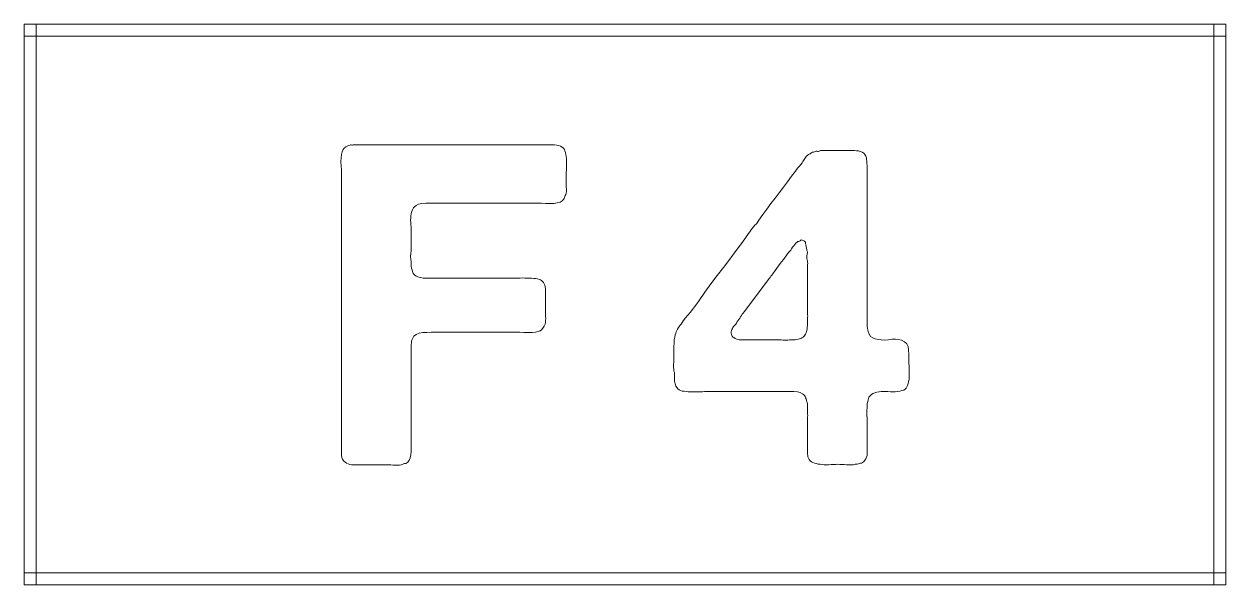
# Model space of a CAD drawing. Header units: millimetres. Extents: x 0 to 27, y 0 to 44.
# Drawn here: x 0 to 15, y 0 to 7 of the extents above; entities that cross this region are included whole.
import ezdxf

# ---------------------------------------------------------------- set-up
doc = ezdxf.new("R2010")
doc.units = ezdxf.units.MM
for name, color, linetype, lineweight in [('Button_Engraving', 7, 'CONTINUOUS', 0), ('Button_Holes', 2, 'CONTINUOUS', 0), ('Button_Outer', 1, 'CONTINUOUS', 0)]:
    doc.layers.add(name, color=color, linetype=linetype, lineweight=lineweight)

msp = doc.modelspace()

# ---------------------------------------------------------------- linework, layer by layer
at = {"layer": 'Button_Engraving'}
for p, q in [((3.962, 5.372), (3.971, 5.406)), ((3.971, 5.406), (3.983, 5.433)), ((3.983, 5.433), (3.997, 5.451)), ((3.983, 5.433), (3.983, 5.433)), ((3.983, 5.433), (3.983, 5.433)), ((3.997, 5.451), (4.016, 5.466)), ((4.016, 5.466), (4.039, 5.479)), ((4.039, 5.479), (4.068, 5.489)), ((4.068, 5.489), (4.073, 5.491)), ((4.068, 5.489), (4.068, 5.489)), ((4.068, 5.489), (4.068, 5.489)), ((4.073, 5.491), (4.079, 5.492)), ((4.079, 5.492), (4.084, 5.491)), ((4.084, 5.491), (4.09, 5.489)), ((4.09, 5.489), (4.09, 5.489)), ((4.09, 5.489), (4.09, 5.489)), ((4.09, 5.489), (4.096, 5.489)), ((4.096, 5.489), (4.101, 5.49)), ((4.101, 5.49), (4.107, 5.492)), ((4.107, 5.492), (4.112, 5.494)), ((4.112, 5.494), (6.076, 5.494)), ((6.076, 5.494), (6.53, 5.494)), ((6.53, 5.494), (6.53, 5.494)), ((6.53, 5.494), (6.53, 5.494)), ((6.53, 5.494), (6.561, 5.494)), ((6.561, 5.494), (6.591, 5.493)), ((6.591, 5.493), (6.62, 5.491)), ((6.62, 5.491), (6.648, 5.489)), ((6.648, 5.489), (6.648, 5.489)), ((6.648, 5.489), (6.648, 5.489)), ((6.648, 5.489), (6.674, 5.484)), ((6.674, 5.484), (6.697, 5.476)), ((6.697, 5.476), (6.717, 5.465)), ((6.717, 5.465), (6.732, 5.45)), ((6.732, 5.45), (6.732, 5.45)), ((6.732, 5.45), (6.732, 5.45)), ((6.732, 5.45), (6.743, 5.434)), ((6.743, 5.434), (6.751, 5.416)), ((6.751, 5.416), (6.757, 5.395)), ((9.839, 5.399), (9.851, 5.403)), ((9.851, 5.403), (9.864, 5.407)), ((9.864, 5.407), (9.878, 5.41)), ((9.878, 5.41), (9.884, 5.412)), ((9.878, 5.41), (9.878, 5.41)), ((9.878, 5.41), (9.878, 5.41)), ((9.884, 5.412), (9.89, 5.413)), ((9.89, 5.413), (9.898, 5.412)), ((9.898, 5.412), (9.906, 5.41)), ((9.906, 5.41), (9.916, 5.411)), ((9.906, 5.41), (9.906, 5.41)), ((9.906, 5.41), (9.906, 5.41)), ((9.916, 5.411), (9.925, 5.413)), ((9.925, 5.413), (9.933, 5.417)), ((9.933, 5.417), (9.939, 5.421)), ((9.939, 5.421), (10.304, 5.421)), ((10.304, 5.421), (10.304, 5.421)), ((10.304, 5.421), (10.304, 5.421)), ((10.304, 5.421), (10.334, 5.421)), ((10.334, 5.421), (10.363, 5.42)), ((10.363, 5.42), (10.39, 5.418)), ((10.39, 5.418), (10.416, 5.416)), ((10.416, 5.416), (10.416, 5.416)), ((10.416, 5.416), (10.416, 5.416)), ((10.416, 5.416), (10.44, 5.411)), ((10.44, 5.411), (10.461, 5.402)), ((10.461, 5.402), (10.479, 5.388)), ((3.955, 5.281), (3.957, 5.331)), ((3.958, 5.23), (3.955, 5.281)), ((3.955, 5.281), (3.955, 5.281)), ((3.955, 5.281), (3.955, 5.281)), ((3.957, 5.331), (3.962, 5.372)), ((6.757, 5.395), (6.76, 5.371)), ((6.76, 5.371), (6.76, 5.371)), ((6.76, 5.371), (6.76, 5.371)), ((6.76, 5.371), (6.765, 5.347)), ((6.765, 5.347), (6.769, 5.322)), ((6.769, 5.322), (6.771, 5.294)), ((6.771, 5.294), (6.772, 5.264)), ((6.772, 5.264), (6.771, 5.236)), ((6.772, 5.264), (6.772, 5.264)), ((6.772, 5.264), (6.772, 5.264)), ((9.693, 5.248), (9.709, 5.27)), ((9.709, 5.27), (9.718, 5.284)), ((9.709, 5.27), (9.709, 5.27)), ((9.709, 5.27), (9.709, 5.27)), ((9.718, 5.284), (9.726, 5.297)), ((9.726, 5.297), (9.735, 5.309)), ((9.735, 5.309), (9.743, 5.32)), ((9.743, 5.32), (9.752, 5.334)), ((9.743, 5.32), (9.743, 5.32)), ((9.743, 5.32), (9.743, 5.32)), ((9.752, 5.334), (9.763, 5.347)), ((9.763, 5.347), (9.775, 5.359)), ((9.775, 5.359), (9.788, 5.371)), ((9.788, 5.371), (9.799, 5.377)), ((9.788, 5.371), (9.788, 5.371)), ((9.788, 5.371), (9.788, 5.371)), ((9.799, 5.377), (9.809, 5.382)), ((9.809, 5.382), (9.818, 5.388)), ((9.818, 5.388), (9.827, 5.393)), ((9.827, 5.393), (9.839, 5.399)), ((9.827, 5.393), (9.827, 5.393)), ((9.827, 5.393), (9.827, 5.393)), ((10.479, 5.388), (10.495, 5.371)), ((10.495, 5.371), (10.495, 5.371)), ((10.495, 5.371), (10.495, 5.371)), ((10.495, 5.371), (10.505, 5.353)), ((10.505, 5.353), (10.512, 5.333)), ((10.512, 5.333), (10.516, 5.311)), ((10.516, 5.311), (10.517, 5.287)), ((10.517, 5.287), (10.517, 5.287)), ((10.517, 5.287), (10.517, 5.287)), ((10.517, 5.287), (10.52, 5.261)), ((10.52, 5.261), (10.522, 5.234)), ((3.96, 5.182), (3.958, 5.23)), ((3.961, 5.137), (3.96, 5.182)), ((3.961, 5.096), (3.961, 5.137)), ((6.768, 5.177), (6.766, 5.147)), ((6.766, 5.147), (6.766, 5.147)), ((6.766, 5.147), (6.766, 5.147)), ((6.766, 5.147), (6.766, 5.119)), ((6.766, 5.119), (6.766, 5.092)), ((6.77, 5.207), (6.768, 5.177)), ((6.771, 5.236), (6.77, 5.207)), ((9.53, 5.032), (9.58, 5.102)), ((9.58, 5.102), (9.595, 5.124)), ((9.58, 5.102), (9.58, 5.102)), ((9.58, 5.102), (9.58, 5.102)), ((9.595, 5.124), (9.61, 5.145)), ((9.61, 5.145), (9.626, 5.166)), ((9.626, 5.166), (9.642, 5.186)), ((9.642, 5.186), (9.659, 5.206)), ((9.642, 5.186), (9.642, 5.186)), ((9.642, 5.186), (9.642, 5.186)), ((9.659, 5.206), (9.676, 5.227)), ((9.676, 5.227), (9.693, 5.248)), ((10.522, 5.234), (10.523, 5.205)), ((10.523, 5.205), (10.523, 5.175)), ((10.523, 5.175), (10.523, 3.346)), ((3.961, 4.277), (3.961, 5.096)), ((3.961, 5.096), (3.961, 5.096)), ((3.961, 5.096), (3.961, 5.096)), ((6.766, 5.092), (6.766, 5.066)), ((6.766, 5.066), (6.766, 5.04)), ((6.766, 5.04), (6.766, 5.04)), ((6.766, 5.04), (6.766, 5.04)), ((6.766, 5.04), (6.766, 5.02)), ((6.766, 5.02), (6.766, 5.001)), ((6.766, 5.001), (6.766, 4.981)), ((6.766, 4.981), (6.766, 4.961)), ((6.766, 4.961), (6.766, 4.961)), ((6.766, 4.961), (6.766, 4.961)), ((6.766, 4.961), (6.768, 4.942)), ((9.426, 4.894), (9.478, 4.963)), ((9.478, 4.963), (9.53, 5.032)), ((6.726, 4.802), (6.716, 4.793)), ((6.734, 4.811), (6.726, 4.802)), ((6.74, 4.822), (6.734, 4.811)), ((6.744, 4.832), (6.74, 4.822)), ((6.749, 4.846), (6.744, 4.832)), ((6.744, 4.832), (6.744, 4.832)), ((6.744, 4.832), (6.744, 4.832)), ((6.755, 4.86), (6.749, 4.846)), ((6.76, 4.874), (6.755, 4.86)), ((6.766, 4.888), (6.76, 4.874)), ((6.768, 4.906), (6.766, 4.888)), ((6.766, 4.888), (6.766, 4.888)), ((6.766, 4.888), (6.766, 4.888)), ((6.768, 4.942), (6.769, 4.924)), ((6.769, 4.924), (6.768, 4.906)), ((9.322, 4.759), (9.373, 4.827)), ((9.373, 4.827), (9.426, 4.894)), ((9.373, 4.827), (9.373, 4.827)), ((9.373, 4.827), (9.373, 4.827)), ((4.836, 4.653), (4.831, 4.632)), ((4.848, 4.681), (4.836, 4.653)), ((4.836, 4.653), (4.836, 4.653)), ((4.836, 4.653), (4.836, 4.653)), ((4.861, 4.705), (4.848, 4.681)), ((4.876, 4.723), (4.861, 4.705)), ((4.892, 4.737), (4.876, 4.723)), ((4.924, 4.751), (4.892, 4.737)), ((4.892, 4.737), (4.892, 4.737)), ((4.892, 4.737), (4.892, 4.737)), ((4.965, 4.761), (4.924, 4.751)), ((5.014, 4.765), (4.965, 4.761)), ((5.072, 4.765), (5.014, 4.765)), ((5.134, 4.765), (5.072, 4.765)), ((5.072, 4.765), (5.072, 4.765)), ((5.072, 4.765), (5.072, 4.765)), ((5.191, 4.765), (5.134, 4.765)), ((5.243, 4.765), (5.191, 4.765)), ((5.291, 4.765), (5.243, 4.765)), ((6.373, 4.765), (5.291, 4.765)), ((5.291, 4.765), (5.291, 4.765)), ((5.291, 4.765), (5.291, 4.765)), ((6.414, 4.765), (6.373, 4.765)), ((6.459, 4.764), (6.414, 4.765)), ((6.507, 4.762), (6.459, 4.764)), ((6.558, 4.759), (6.507, 4.762)), ((6.61, 4.762), (6.558, 4.759)), ((6.558, 4.759), (6.558, 4.759)), ((6.558, 4.759), (6.558, 4.759)), ((6.654, 4.768), (6.61, 4.762)), ((6.689, 4.778), (6.654, 4.768)), ((6.716, 4.793), (6.689, 4.778)), ((6.716, 4.793), (6.716, 4.793)), ((6.716, 4.793), (6.716, 4.793)), ((9.221, 4.622), (9.272, 4.691)), ((9.272, 4.691), (9.322, 4.759)), ((4.826, 4.581), (4.825, 4.552)), ((4.825, 4.552), (4.825, 4.552)), ((4.825, 4.552), (4.825, 4.552)), ((4.825, 4.552), (4.827, 4.522)), ((4.828, 4.608), (4.826, 4.581)), ((4.827, 4.522), (4.829, 4.494)), ((4.831, 4.632), (4.828, 4.608)), ((9.122, 4.488), (9.14, 4.508)), ((9.14, 4.508), (9.156, 4.53)), ((9.156, 4.53), (9.171, 4.552)), ((9.171, 4.552), (9.221, 4.622)), ((9.171, 4.552), (9.171, 4.552)), ((9.171, 4.552), (9.171, 4.552)), ((4.829, 4.494), (4.83, 4.469)), ((4.83, 4.469), (4.831, 4.445)), ((4.831, 4.445), (4.831, 4.176)), ((8.965, 4.277), (9.042, 4.384)), ((9.042, 4.384), (9.056, 4.406)), ((9.042, 4.384), (9.042, 4.384)), ((9.042, 4.384), (9.042, 4.384)), ((9.056, 4.406), (9.071, 4.427)), ((9.071, 4.427), (9.087, 4.448)), ((9.087, 4.448), (9.104, 4.468)), ((9.104, 4.468), (9.122, 4.488)), ((9.104, 4.468), (9.104, 4.468)), ((9.104, 4.468), (9.104, 4.468)), ((3.961, 2.224), (3.961, 4.277)), ((8.888, 4.172), (8.965, 4.277)), ((9.592, 4.215), (9.58, 4.196)), ((9.606, 4.234), (9.592, 4.215)), ((9.592, 4.215), (9.592, 4.215)), ((9.592, 4.215), (9.592, 4.215)), ((9.62, 4.25), (9.606, 4.234)), ((9.634, 4.265), (9.62, 4.25)), ((9.648, 4.277), (9.634, 4.265)), ((9.653, 4.282), (9.648, 4.277)), ((9.648, 4.277), (9.648, 4.277)), ((9.648, 4.277), (9.648, 4.277)), ((9.659, 4.285), (9.653, 4.282)), ((9.665, 4.288), (9.659, 4.285)), ((9.67, 4.288), (9.665, 4.288)), ((9.678, 4.291), (9.67, 4.288)), ((9.67, 4.288), (9.67, 4.288)), ((9.67, 4.288), (9.67, 4.288)), ((9.686, 4.295), (9.678, 4.291)), ((9.692, 4.3), (9.686, 4.295)), ((9.698, 4.305), (9.692, 4.3)), ((9.723, 4.3), (9.698, 4.305)), ((9.698, 4.305), (9.698, 4.305)), ((9.698, 4.305), (9.698, 4.305)), ((9.74, 4.291), (9.723, 4.3)), ((9.751, 4.278), (9.74, 4.291)), ((9.754, 4.26), (9.751, 4.278)), ((9.757, 4.243), (9.754, 4.26)), ((9.754, 4.26), (9.754, 4.26)), ((9.754, 4.26), (9.754, 4.26)), ((9.761, 4.224), (9.757, 4.243)), ((9.766, 4.203), (9.761, 4.224)), ((9.771, 4.182), (9.766, 4.203)), ((4.827, 4.128), (4.825, 4.109)), ((4.825, 4.109), (4.825, 4.109)), ((4.825, 4.109), (4.825, 4.109)), ((4.825, 4.109), (4.825, 4.09)), ((4.825, 4.09), (4.826, 4.072)), ((4.826, 4.072), (4.828, 4.056)), ((4.829, 4.145), (4.827, 4.128)), ((4.828, 4.056), (4.831, 4.041)), ((4.83, 4.161), (4.829, 4.145)), ((4.831, 4.176), (4.83, 4.161)), ((4.831, 4.176), (4.831, 4.176)), ((4.831, 4.176), (4.831, 4.176)), ((8.728, 3.963), (8.808, 4.067)), ((8.808, 4.067), (8.888, 4.172)), ((9.479, 4.062), (9.457, 4.036)), ((9.5, 4.089), (9.479, 4.062)), ((9.521, 4.118), (9.5, 4.089)), ((9.541, 4.148), (9.521, 4.118)), ((9.555, 4.163), (9.541, 4.148)), ((9.541, 4.148), (9.541, 4.148)), ((9.541, 4.148), (9.541, 4.148)), ((9.568, 4.179), (9.555, 4.163)), ((9.58, 4.196), (9.568, 4.179)), ((9.769, 4.092), (9.771, 4.109)), ((9.77, 4.075), (9.769, 4.092)), ((9.772, 4.058), (9.77, 4.075)), ((9.775, 4.164), (9.771, 4.182)), ((9.771, 4.182), (9.771, 4.182)), ((9.771, 4.182), (9.771, 4.182)), ((9.771, 4.109), (9.775, 4.128)), ((9.771, 4.109), (9.771, 4.109)), ((9.771, 4.109), (9.771, 4.109)), ((9.777, 4.041), (9.772, 4.058)), ((9.777, 4.147), (9.775, 4.164)), ((9.775, 4.128), (9.777, 4.147)), ((4.831, 4.041), (4.831, 3.98)), ((4.831, 3.98), (4.831, 3.98)), ((4.831, 3.98), (4.831, 3.98)), ((4.831, 3.98), (4.836, 3.955)), ((4.836, 3.955), (4.842, 3.933)), ((4.842, 3.933), (4.847, 3.913)), ((4.847, 3.913), (4.853, 3.896)), ((8.65, 3.861), (8.728, 3.963)), ((8.728, 3.963), (8.728, 3.963)), ((8.728, 3.963), (8.728, 3.963)), ((9.364, 3.91), (9.355, 3.896)), ((9.373, 3.924), (9.364, 3.91)), ((9.395, 3.954), (9.373, 3.924)), ((9.373, 3.924), (9.373, 3.924)), ((9.373, 3.924), (9.373, 3.924)), ((9.416, 3.982), (9.395, 3.954)), ((9.437, 4.01), (9.416, 3.982)), ((9.457, 4.036), (9.437, 4.01)), ((9.457, 4.036), (9.457, 4.036)), ((9.457, 4.036), (9.457, 4.036)), ((9.779, 4.027), (9.777, 4.041)), ((9.777, 4.041), (9.777, 4.041)), ((9.777, 4.041), (9.777, 4.041)), ((9.777, 3.985), (9.779, 3.999)), ((9.777, 3.971), (9.777, 3.985)), ((9.777, 3.985), (9.777, 3.985)), ((9.777, 3.985), (9.777, 3.985)), ((9.777, 3.957), (9.777, 3.971)), ((9.777, 3.943), (9.777, 3.957)), ((9.777, 3.929), (9.777, 3.943)), ((9.777, 3.458), (9.777, 3.929)), ((9.777, 3.929), (9.777, 3.929)), ((9.777, 3.929), (9.777, 3.929)), ((9.78, 4.013), (9.779, 4.027)), ((9.779, 3.999), (9.78, 4.013)), ((4.853, 3.896), (4.853, 3.896)), ((4.853, 3.896), (4.853, 3.896)), ((4.853, 3.896), (4.863, 3.88)), ((4.863, 3.88), (4.877, 3.866)), ((4.877, 3.866), (4.894, 3.854)), ((4.894, 3.854), (4.915, 3.845)), ((4.915, 3.845), (4.915, 3.845)), ((4.915, 3.845), (4.915, 3.845)), ((4.915, 3.845), (4.929, 3.84)), ((4.929, 3.84), (4.946, 3.835)), ((4.946, 3.835), (4.963, 3.831)), ((4.963, 3.831), (4.982, 3.828)), ((4.982, 3.828), (4.982, 3.828)), ((4.982, 3.828), (4.982, 3.828)), ((4.982, 3.828), (5.002, 3.828)), ((5.002, 3.828), (5.023, 3.828)), ((5.023, 3.828), (5.044, 3.828)), ((5.044, 3.828), (5.066, 3.828)), ((5.066, 3.828), (5.279, 3.828)), ((5.279, 3.828), (6.059, 3.828)), ((6.059, 3.828), (6.059, 3.828)), ((6.059, 3.828), (6.059, 3.828)), ((6.059, 3.828), (6.082, 3.828)), ((6.082, 3.828), (6.107, 3.828)), ((6.107, 3.828), (6.133, 3.828)), ((6.133, 3.828), (6.16, 3.828)), ((6.16, 3.828), (6.191, 3.83)), ((6.16, 3.828), (6.16, 3.828)), ((6.16, 3.828), (6.16, 3.828)), ((6.191, 3.83), (6.22, 3.831)), ((6.22, 3.831), (6.25, 3.83)), ((6.25, 3.83), (6.278, 3.828)), ((6.278, 3.828), (6.278, 3.828)), ((6.278, 3.828), (6.278, 3.828)), ((6.278, 3.828), (6.308, 3.828)), ((6.308, 3.828), (6.335, 3.827)), ((6.335, 3.827), (6.361, 3.825)), ((6.361, 3.825), (6.385, 3.823)), ((6.385, 3.823), (6.385, 3.823)), ((6.385, 3.823), (6.385, 3.823)), ((6.385, 3.823), (6.408, 3.819)), ((6.408, 3.819), (6.428, 3.814)), ((6.428, 3.814), (6.444, 3.808)), ((6.444, 3.808), (6.457, 3.8)), ((6.457, 3.8), (6.457, 3.8)), ((6.457, 3.8), (6.457, 3.8)), ((6.457, 3.8), (6.482, 3.776)), ((6.482, 3.776), (6.498, 3.743)), ((8.498, 3.654), (8.573, 3.758)), ((8.573, 3.758), (8.65, 3.861)), ((9.289, 3.811), (8.986, 3.407)), ((9.3, 3.825), (9.289, 3.811)), ((9.311, 3.839), (9.3, 3.825)), ((9.322, 3.853), (9.311, 3.839)), ((9.334, 3.867), (9.322, 3.853)), ((9.344, 3.881), (9.334, 3.867)), ((9.334, 3.867), (9.334, 3.867)), ((9.334, 3.867), (9.334, 3.867)), ((9.355, 3.896), (9.344, 3.881)), ((6.498, 3.743), (6.507, 3.7)), ((6.507, 3.7), (6.508, 3.649)), ((6.508, 3.649), (6.508, 3.649)), ((6.508, 3.649), (6.508, 3.649)), ((6.508, 3.649), (6.508, 3.596)), ((8.425, 3.548), (8.498, 3.654)), ((6.508, 3.596), (6.508, 3.546)), ((6.508, 3.546), (6.508, 3.498)), ((6.508, 3.498), (6.508, 3.452)), ((6.508, 3.452), (6.508, 3.452)), ((6.508, 3.452), (6.508, 3.452)), ((6.508, 3.452), (6.508, 3.429)), ((8.341, 3.436), (8.369, 3.472)), ((8.369, 3.472), (8.397, 3.509)), ((8.397, 3.509), (8.425, 3.548)), ((8.425, 3.548), (8.425, 3.548)), ((8.425, 3.548), (8.425, 3.548)), ((9.777, 3.443), (9.777, 3.458)), ((6.509, 3.302), (6.507, 3.279)), ((6.508, 3.429), (6.508, 3.405)), ((6.508, 3.405), (6.508, 3.379)), ((6.508, 3.379), (6.508, 3.351)), ((6.508, 3.351), (6.508, 3.351)), ((6.508, 3.351), (6.508, 3.351)), ((6.508, 3.351), (6.51, 3.326)), ((6.51, 3.326), (6.509, 3.302)), ((8.228, 3.295), (8.256, 3.332)), ((8.256, 3.332), (8.284, 3.367)), ((8.284, 3.367), (8.313, 3.402)), ((8.313, 3.402), (8.341, 3.436)), ((8.313, 3.402), (8.313, 3.402)), ((8.313, 3.402), (8.313, 3.402)), ((8.921, 3.312), (8.909, 3.295)), ((8.932, 3.329), (8.921, 3.312)), ((8.941, 3.346), (8.932, 3.329)), ((8.952, 3.362), (8.941, 3.346)), ((8.941, 3.346), (8.941, 3.346)), ((8.941, 3.346), (8.941, 3.346)), ((8.963, 3.378), (8.952, 3.362)), ((8.975, 3.393), (8.963, 3.378)), ((8.986, 3.407), (8.975, 3.393)), ((8.986, 3.407), (8.986, 3.407)), ((8.986, 3.407), (8.986, 3.407)), ((9.777, 3.427), (9.777, 3.443)), ((9.777, 3.41), (9.777, 3.427)), ((9.777, 3.391), (9.777, 3.41)), ((9.779, 3.372), (9.777, 3.391)), ((9.777, 3.391), (9.777, 3.391)), ((9.777, 3.391), (9.777, 3.391)), ((9.777, 3.323), (9.779, 3.338)), ((9.777, 3.323), (9.777, 3.323)), ((9.777, 3.323), (9.777, 3.323)), ((9.777, 3.262), (9.777, 3.323)), ((9.78, 3.354), (9.779, 3.372)), ((9.779, 3.338), (9.78, 3.354)), ((10.523, 3.346), (10.523, 3.346)), ((10.523, 3.346), (10.523, 3.346)), ((10.523, 3.346), (10.523, 3.323)), ((10.523, 3.323), (10.523, 3.299)), ((5.027, 3.152), (4.976, 3.149)), ((5.079, 3.154), (5.027, 3.152)), ((5.131, 3.155), (5.079, 3.154)), ((5.184, 3.155), (5.131, 3.155)), ((6.104, 3.155), (5.184, 3.155)), ((5.184, 3.155), (5.184, 3.155)), ((5.184, 3.155), (5.184, 3.155)), ((6.143, 3.155), (6.104, 3.155)), ((6.187, 3.154), (6.143, 3.155)), ((6.236, 3.152), (6.187, 3.154)), ((6.289, 3.149), (6.236, 3.152)), ((6.341, 3.151), (6.289, 3.149)), ((6.383, 3.155), (6.341, 3.151)), ((6.416, 3.162), (6.383, 3.155)), ((6.441, 3.172), (6.416, 3.162)), ((6.459, 3.185), (6.441, 3.172)), ((6.441, 3.172), (6.441, 3.172)), ((6.441, 3.172), (6.441, 3.172)), ((6.476, 3.204), (6.459, 3.185)), ((6.49, 3.228), (6.476, 3.204)), ((6.502, 3.256), (6.49, 3.228)), ((6.507, 3.279), (6.502, 3.256)), ((6.502, 3.256), (6.502, 3.256)), ((6.502, 3.256), (6.502, 3.256)), ((8.133, 3.141), (8.14, 3.159)), ((8.14, 3.159), (8.147, 3.177)), ((8.147, 3.177), (8.155, 3.194)), ((8.155, 3.194), (8.167, 3.211)), ((8.155, 3.194), (8.155, 3.194)), ((8.155, 3.194), (8.155, 3.194)), ((8.167, 3.211), (8.178, 3.227)), ((8.178, 3.227), (8.189, 3.242)), ((8.189, 3.242), (8.2, 3.256)), ((8.2, 3.256), (8.228, 3.295)), ((8.2, 3.256), (8.2, 3.256)), ((8.2, 3.256), (8.2, 3.256)), ((8.83, 3.174), (8.827, 3.159)), ((8.827, 3.159), (8.827, 3.143)), ((8.834, 3.189), (8.83, 3.174)), ((8.84, 3.202), (8.834, 3.189)), ((8.834, 3.189), (8.834, 3.189)), ((8.834, 3.189), (8.834, 3.189)), ((8.847, 3.214), (8.84, 3.202)), ((8.854, 3.224), (8.847, 3.214)), ((8.862, 3.234), (8.854, 3.224)), ((8.873, 3.245), (8.862, 3.234)), ((8.862, 3.234), (8.862, 3.234)), ((8.862, 3.234), (8.862, 3.234)), ((8.882, 3.256), (8.873, 3.245)), ((8.89, 3.267), (8.882, 3.256)), ((8.896, 3.278), (8.89, 3.267)), ((8.909, 3.295), (8.896, 3.278)), ((8.896, 3.278), (8.896, 3.278)), ((8.896, 3.278), (8.896, 3.278)), ((9.761, 3.145), (9.767, 3.161)), ((9.767, 3.161), (9.771, 3.177)), ((9.771, 3.177), (9.774, 3.197)), ((9.771, 3.177), (9.771, 3.177)), ((9.771, 3.177), (9.771, 3.177)), ((9.774, 3.197), (9.775, 3.218)), ((9.775, 3.218), (9.776, 3.239)), ((9.776, 3.239), (9.777, 3.262)), ((10.523, 3.299), (10.523, 3.275)), ((10.523, 3.275), (10.523, 3.25)), ((10.523, 3.25), (10.523, 3.25)), ((10.523, 3.25), (10.523, 3.25)), ((10.523, 3.25), (10.524, 3.226)), ((10.524, 3.226), (10.526, 3.203)), ((10.526, 3.203), (10.529, 3.181)), ((10.529, 3.181), (10.534, 3.161)), ((10.534, 3.161), (10.534, 3.161)), ((10.534, 3.161), (10.534, 3.161)), ((10.534, 3.161), (10.546, 3.128)), ((4.833, 3.006), (4.831, 2.998)), ((4.835, 3.015), (4.833, 3.006)), ((4.836, 3.023), (4.835, 3.015)), ((4.837, 3.042), (4.836, 3.032)), ((4.836, 3.032), (4.836, 3.032)), ((4.836, 3.032), (4.836, 3.032)), ((4.836, 3.032), (4.836, 3.023)), ((4.839, 3.053), (4.837, 3.042)), ((4.842, 3.062), (4.839, 3.053)), ((4.847, 3.071), (4.842, 3.062)), ((4.866, 3.103), (4.847, 3.071)), ((4.847, 3.071), (4.847, 3.071)), ((4.847, 3.071), (4.847, 3.071)), ((4.894, 3.127), (4.866, 3.103)), ((4.93, 3.142), (4.894, 3.127)), ((4.976, 3.149), (4.93, 3.142)), ((4.976, 3.149), (4.976, 3.149)), ((4.976, 3.149), (4.976, 3.149)), ((6.289, 3.149), (6.289, 3.149)), ((6.289, 3.149), (6.289, 3.149)), ((8.111, 2.975), (8.112, 3.018)), ((8.112, 3.018), (8.115, 3.057)), ((8.115, 3.057), (8.12, 3.091)), ((8.12, 3.091), (8.127, 3.121)), ((8.127, 3.121), (8.133, 3.141)), ((8.127, 3.121), (8.127, 3.121)), ((8.127, 3.121), (8.127, 3.121)), ((8.827, 3.143), (8.829, 3.127)), ((8.829, 3.127), (8.829, 3.127)), ((8.829, 3.127), (8.829, 3.127)), ((8.829, 3.127), (8.833, 3.114)), ((8.833, 3.114), (8.838, 3.103)), ((8.838, 3.103), (8.847, 3.094)), ((8.847, 3.094), (8.857, 3.088)), ((8.857, 3.088), (8.857, 3.088)), ((8.857, 3.088), (8.857, 3.088)), ((8.857, 3.088), (8.875, 3.075)), ((8.875, 3.075), (8.897, 3.067)), ((8.897, 3.067), (8.923, 3.061)), ((8.923, 3.061), (8.952, 3.06)), ((8.952, 3.06), (8.952, 3.06)), ((8.952, 3.06), (8.952, 3.06)), ((8.952, 3.06), (8.985, 3.06)), ((8.985, 3.06), (9.017, 3.06)), ((9.017, 3.06), (9.047, 3.06)), ((9.047, 3.06), (9.076, 3.06)), ((9.076, 3.06), (9.406, 3.06)), ((9.406, 3.06), (9.406, 3.06)), ((9.406, 3.06), (9.406, 3.06)), ((9.406, 3.06), (9.426, 3.059)), ((9.426, 3.059), (9.447, 3.058)), ((9.447, 3.058), (9.469, 3.056)), ((9.469, 3.056), (9.491, 3.054)), ((9.491, 3.054), (9.491, 3.054)), ((9.491, 3.054), (9.491, 3.054)), ((9.491, 3.054), (9.512, 3.054)), ((9.512, 3.054), (9.533, 3.055)), ((9.533, 3.055), (9.552, 3.057)), ((9.552, 3.057), (9.569, 3.06)), ((9.569, 3.06), (9.625, 3.06)), ((9.625, 3.06), (9.644, 3.065)), ((9.625, 3.06), (9.625, 3.06)), ((9.625, 3.06), (9.625, 3.06)), ((9.644, 3.065), (9.662, 3.069)), ((9.662, 3.069), (9.678, 3.073)), ((9.678, 3.073), (9.693, 3.076)), ((9.693, 3.076), (9.708, 3.083)), ((9.693, 3.076), (9.693, 3.076)), ((9.693, 3.076), (9.693, 3.076)), ((9.708, 3.083), (9.722, 3.092)), ((9.722, 3.092), (9.734, 3.103)), ((9.734, 3.103), (9.743, 3.116)), ((9.743, 3.116), (9.753, 3.13)), ((9.743, 3.116), (9.743, 3.116)), ((9.743, 3.116), (9.743, 3.116)), ((9.753, 3.13), (9.761, 3.145)), ((10.546, 3.128), (10.565, 3.102)), ((10.565, 3.102), (10.591, 3.083)), ((10.591, 3.083), (10.624, 3.071)), ((10.624, 3.071), (10.624, 3.071)), ((10.624, 3.071), (10.624, 3.071)), ((10.624, 3.071), (10.659, 3.062)), ((10.659, 3.062), (10.698, 3.057)), ((10.698, 3.057), (10.741, 3.056)), ((10.741, 3.056), (10.787, 3.06)), ((10.787, 3.06), (10.833, 3.066)), ((10.787, 3.06), (10.787, 3.06)), ((10.787, 3.06), (10.787, 3.06)), ((10.833, 3.066), (10.875, 3.067)), ((10.875, 3.067), (10.914, 3.063)), ((10.914, 3.063), (10.949, 3.054)), ((10.949, 3.054), (10.949, 3.054)), ((10.949, 3.054), (10.949, 3.054)), ((10.949, 3.054), (10.989, 3.036)), ((10.989, 3.036), (11.017, 3.009)), ((11.017, 3.009), (11.033, 2.974)), ((4.831, 2.998), (4.831, 2.942)), ((4.831, 2.942), (4.831, 2.858)), ((4.831, 2.858), (4.831, 2.706)), ((8.111, 2.934), (8.111, 2.975)), ((8.111, 2.975), (8.111, 2.975)), ((8.111, 2.975), (8.111, 2.975)), ((8.111, 2.896), (8.111, 2.934)), ((8.111, 2.859), (8.111, 2.896)), ((8.111, 2.824), (8.111, 2.859)), ((11.033, 2.974), (11.039, 2.931)), ((11.039, 2.931), (11.039, 2.931)), ((11.039, 2.931), (11.039, 2.931)), ((11.039, 2.931), (11.041, 2.882)), ((11.041, 2.882), (11.043, 2.831)), ((4.831, 2.706), (4.831, 1.915)), ((8.105, 2.734), (8.107, 2.757)), ((8.106, 2.712), (8.105, 2.734)), ((8.105, 2.734), (8.105, 2.734)), ((8.105, 2.734), (8.105, 2.734)), ((8.108, 2.691), (8.106, 2.712)), ((8.107, 2.757), (8.109, 2.779)), ((8.109, 2.779), (8.11, 2.802)), ((8.11, 2.802), (8.111, 2.824)), ((8.111, 2.824), (8.111, 2.824)), ((8.111, 2.824), (8.111, 2.824)), ((11.043, 2.831), (11.044, 2.778)), ((11.044, 2.778), (11.045, 2.723)), ((11.045, 2.723), (11.045, 2.566)), ((8.111, 2.67), (8.108, 2.691)), ((8.116, 2.65), (8.111, 2.67)), ((8.116, 2.583), (8.116, 2.65)), ((8.116, 2.65), (8.116, 2.65)), ((8.116, 2.65), (8.116, 2.65)), ((8.118, 2.543), (8.116, 2.583)), ((11.045, 2.566), (11.039, 2.539)), ((11.045, 2.566), (11.045, 2.566)), ((11.045, 2.566), (11.045, 2.566)), ((8.125, 2.51), (8.118, 2.543)), ((8.135, 2.482), (8.125, 2.51)), ((8.15, 2.459), (8.135, 2.482)), ((8.16, 2.446), (8.15, 2.459)), ((8.15, 2.459), (8.15, 2.459)), ((8.15, 2.459), (8.15, 2.459)), ((8.174, 2.435), (8.16, 2.446)), ((8.191, 2.427), (8.174, 2.435)), ((8.212, 2.42), (8.191, 2.427)), ((8.237, 2.417), (8.212, 2.42)), ((8.212, 2.42), (8.212, 2.42)), ((8.212, 2.42), (8.212, 2.42)), ((8.263, 2.414), (8.237, 2.417)), ((8.29, 2.412), (8.263, 2.414)), ((8.318, 2.409), (8.29, 2.412)), ((8.349, 2.409), (8.318, 2.409)), ((8.318, 2.409), (8.318, 2.409)), ((8.318, 2.409), (8.318, 2.409)), ((8.378, 2.409), (8.349, 2.409)), ((8.408, 2.409), (8.378, 2.409)), ((8.436, 2.409), (8.408, 2.409)), ((8.466, 2.411), (8.436, 2.409)), ((8.436, 2.409), (8.436, 2.409)), ((8.436, 2.409), (8.436, 2.409)), ((8.493, 2.413), (8.466, 2.411)), ((8.519, 2.414), (8.493, 2.413)), ((8.543, 2.414), (8.519, 2.414)), ((9.373, 2.414), (8.543, 2.414)), ((8.543, 2.414), (8.543, 2.414)), ((8.543, 2.414), (8.543, 2.414)), ((9.414, 2.414), (9.373, 2.414)), ((9.458, 2.414), (9.414, 2.414)), ((9.506, 2.414), (9.458, 2.414)), ((9.558, 2.414), (9.506, 2.414)), ((9.608, 2.415), (9.558, 2.414)), ((9.558, 2.414), (9.558, 2.414)), ((9.558, 2.414), (9.558, 2.414)), ((9.651, 2.41), (9.608, 2.415)), ((9.686, 2.401), (9.651, 2.41)), ((9.715, 2.386), (9.686, 2.401)), ((10.644, 2.405), (10.618, 2.398)), ((10.67, 2.41), (10.644, 2.405)), ((10.697, 2.413), (10.67, 2.41)), ((10.725, 2.414), (10.697, 2.413)), ((10.753, 2.414), (10.725, 2.414)), ((10.725, 2.414), (10.725, 2.414)), ((10.725, 2.414), (10.725, 2.414)), ((10.782, 2.413), (10.753, 2.414)), ((10.812, 2.411), (10.782, 2.413)), ((10.843, 2.409), (10.812, 2.411)), ((10.873, 2.41), (10.843, 2.409)), ((10.843, 2.409), (10.843, 2.409)), ((10.843, 2.409), (10.843, 2.409)), ((10.902, 2.413), (10.873, 2.41)), ((10.929, 2.418), (10.902, 2.413)), ((10.955, 2.426), (10.929, 2.418)), ((10.978, 2.433), (10.955, 2.426)), ((10.955, 2.426), (10.955, 2.426)), ((10.955, 2.426), (10.955, 2.426)), ((10.996, 2.442), (10.978, 2.433)), ((11.009, 2.455), (10.996, 2.442)), ((11.017, 2.471), (11.009, 2.455)), ((11.025, 2.491), (11.017, 2.471)), ((11.017, 2.471), (11.017, 2.471)), ((11.017, 2.471), (11.017, 2.471)), ((11.032, 2.514), (11.025, 2.491)), ((11.039, 2.539), (11.032, 2.514)), ((9.728, 2.375), (9.715, 2.386)), ((9.715, 2.386), (9.715, 2.386)), ((9.715, 2.386), (9.715, 2.386)), ((9.739, 2.363), (9.728, 2.375)), ((9.748, 2.35), (9.739, 2.363)), ((9.754, 2.336), (9.748, 2.35)), ((9.76, 2.321), (9.754, 2.336)), ((9.754, 2.336), (9.754, 2.336)), ((9.754, 2.336), (9.754, 2.336)), ((9.766, 2.304), (9.76, 2.321)), ((9.771, 2.284), (9.766, 2.304)), ((9.777, 2.263), (9.771, 2.284)), ((9.777, 2.145), (9.777, 2.263)), ((9.777, 2.263), (9.777, 2.263)), ((9.777, 2.263), (9.777, 2.263)), ((10.529, 2.289), (10.523, 2.263)), ((10.523, 2.263), (10.523, 2.201)), ((10.534, 2.311), (10.529, 2.289)), ((10.54, 2.328), (10.534, 2.311)), ((10.545, 2.342), (10.54, 2.328)), ((10.558, 2.362), (10.545, 2.342)), ((10.545, 2.342), (10.545, 2.342)), ((10.545, 2.342), (10.545, 2.342)), ((10.575, 2.378), (10.558, 2.362)), ((10.595, 2.39), (10.575, 2.378)), ((10.618, 2.398), (10.595, 2.39)), ((10.618, 2.398), (10.618, 2.398)), ((10.618, 2.398), (10.618, 2.398)), ((3.961, 1.741), (3.961, 2.224)), ((9.779, 2.13), (9.777, 2.145)), ((9.78, 2.114), (9.779, 2.13)), ((9.779, 2.097), (9.78, 2.114)), ((10.518, 2.15), (10.517, 2.128)), ((10.517, 2.128), (10.517, 2.128)), ((10.517, 2.128), (10.517, 2.128)), ((10.517, 2.128), (10.52, 2.109)), ((10.519, 2.169), (10.518, 2.15)), ((10.52, 2.186), (10.519, 2.169)), ((10.523, 2.201), (10.52, 2.186)), ((10.52, 2.109), (10.522, 2.089)), ((10.523, 2.201), (10.523, 2.201)), ((10.523, 2.201), (10.523, 2.201)), ((9.777, 2.078), (9.779, 2.097)), ((9.777, 2.059), (9.777, 2.078)), ((9.777, 2.078), (9.777, 2.078)), ((9.777, 2.078), (9.777, 2.078)), ((9.777, 2.041), (9.777, 2.059)), ((9.777, 2.025), (9.777, 2.041)), ((9.777, 2.011), (9.777, 2.025)), ((9.777, 1.741), (9.777, 2.011)), ((9.777, 2.011), (9.777, 2.011)), ((9.777, 2.011), (9.777, 2.011)), ((10.522, 2.089), (10.523, 2.069)), ((10.523, 2.069), (10.523, 2.05)), ((10.523, 2.05), (10.523, 1.758)), ((4.831, 1.915), (4.831, 1.915)), ((4.831, 1.915), (4.831, 1.915)), ((4.831, 1.915), (4.831, 1.873)), ((4.831, 1.873), (4.831, 1.827)), ((4.831, 1.827), (4.831, 1.775)), ((3.961, 1.71), (3.961, 1.741)), ((3.961, 1.68), (3.961, 1.71)), ((3.961, 1.649), (3.961, 1.68)), ((4.831, 1.667), (4.828, 1.622)), ((4.831, 1.775), (4.831, 1.719)), ((4.831, 1.719), (4.831, 1.719)), ((4.831, 1.719), (4.831, 1.719)), ((4.831, 1.719), (4.831, 1.667)), ((9.777, 1.719), (9.777, 1.741)), ((9.777, 1.696), (9.777, 1.719)), ((9.777, 1.674), (9.777, 1.696)), ((9.777, 1.651), (9.777, 1.674)), ((9.777, 1.633), (9.777, 1.651)), ((9.777, 1.651), (9.777, 1.651)), ((9.777, 1.651), (9.777, 1.651)), ((10.523, 1.758), (10.523, 1.758)), ((10.523, 1.758), (10.523, 1.758)), ((10.523, 1.758), (10.523, 1.728)), ((10.523, 1.728), (10.523, 1.698)), ((10.523, 1.698), (10.523, 1.669)), ((10.523, 1.669), (10.523, 1.64)), ((3.961, 1.618), (3.961, 1.649)), ((3.966, 1.592), (3.961, 1.618)), ((3.961, 1.618), (3.961, 1.618)), ((3.961, 1.618), (3.961, 1.618)), ((3.975, 1.569), (3.966, 1.592)), ((3.988, 1.549), (3.975, 1.569)), ((4.006, 1.534), (3.988, 1.549)), ((4.024, 1.521), (4.006, 1.534)), ((4.006, 1.534), (4.006, 1.534)), ((4.006, 1.534), (4.006, 1.534)), ((4.044, 1.511), (4.024, 1.521)), ((4.066, 1.504), (4.044, 1.511)), ((4.09, 1.5), (4.066, 1.504)), ((4.118, 1.5), (4.09, 1.5)), ((4.09, 1.5), (4.09, 1.5)), ((4.09, 1.5), (4.09, 1.5)), ((4.147, 1.5), (4.118, 1.5)), ((4.177, 1.5), (4.147, 1.5)), ((4.208, 1.5), (4.177, 1.5)), ((4.533, 1.5), (4.208, 1.5)), ((4.208, 1.5), (4.208, 1.5)), ((4.208, 1.5), (4.208, 1.5)), ((4.556, 1.5), (4.533, 1.5)), ((4.707, 1.5), (4.687, 1.495)), ((4.721, 1.505), (4.707, 1.5)), ((4.707, 1.5), (4.707, 1.5)), ((4.707, 1.5), (4.707, 1.5)), ((4.735, 1.51), (4.721, 1.505)), ((4.749, 1.514), (4.735, 1.51)), ((4.763, 1.517), (4.749, 1.514)), ((4.777, 1.523), (4.763, 1.517)), ((4.763, 1.517), (4.763, 1.517)), ((4.763, 1.517), (4.763, 1.517)), ((4.788, 1.532), (4.777, 1.523)), ((4.799, 1.543), (4.788, 1.532)), ((4.808, 1.556), (4.799, 1.543)), ((4.82, 1.585), (4.808, 1.556)), ((4.808, 1.556), (4.808, 1.556)), ((4.808, 1.556), (4.808, 1.556)), ((4.828, 1.622), (4.82, 1.585)), ((9.78, 1.615), (9.777, 1.633)), ((9.783, 1.599), (9.78, 1.615)), ((9.788, 1.584), (9.783, 1.599)), ((9.798, 1.566), (9.788, 1.584)), ((9.788, 1.584), (9.788, 1.584)), ((9.788, 1.584), (9.788, 1.584)), ((9.81, 1.55), (9.798, 1.566)), ((9.826, 1.538), (9.81, 1.55)), ((9.844, 1.528), (9.826, 1.538)), ((9.864, 1.52), (9.844, 1.528)), ((9.844, 1.528), (9.844, 1.528)), ((9.844, 1.528), (9.844, 1.528)), ((9.886, 1.514), (9.864, 1.52)), ((9.909, 1.509), (9.886, 1.514)), ((9.934, 1.506), (9.909, 1.509)), ((9.959, 1.503), (9.934, 1.506)), ((9.934, 1.506), (9.934, 1.506)), ((9.934, 1.506), (9.934, 1.506)), ((9.986, 1.501), (9.959, 1.503)), ((10.013, 1.5), (9.986, 1.501)), ((10.04, 1.5), (10.013, 1.5)), ((10.071, 1.502), (10.04, 1.5)), ((10.04, 1.5), (10.04, 1.5)), ((10.04, 1.5), (10.04, 1.5)), ((10.101, 1.504), (10.071, 1.502)), ((10.13, 1.505), (10.101, 1.504)), ((10.158, 1.506), (10.13, 1.505)), ((10.182, 1.505), (10.158, 1.506)), ((10.158, 1.506), (10.158, 1.506)), ((10.158, 1.506), (10.158, 1.506)), ((10.207, 1.504), (10.182, 1.505)), ((10.235, 1.502), (10.207, 1.504)), ((10.265, 1.5), (10.235, 1.502)), ((10.295, 1.498), (10.265, 1.5)), ((10.265, 1.5), (10.265, 1.5)), ((10.265, 1.5), (10.265, 1.5)), ((10.348, 1.501), (10.322, 1.499)), ((10.371, 1.506), (10.348, 1.501)), ((10.399, 1.506), (10.371, 1.506)), ((10.371, 1.506), (10.371, 1.506)), ((10.371, 1.506), (10.371, 1.506)), ((10.413, 1.511), (10.399, 1.506)), ((10.426, 1.515), (10.413, 1.511)), ((10.438, 1.519), (10.426, 1.515)), ((10.45, 1.522), (10.438, 1.519)), ((10.463, 1.529), (10.45, 1.522)), ((10.45, 1.522), (10.45, 1.522)), ((10.45, 1.522), (10.45, 1.522)), ((10.475, 1.536), (10.463, 1.529)), ((10.486, 1.546), (10.475, 1.536)), ((10.495, 1.556), (10.486, 1.546)), ((10.507, 1.574), (10.495, 1.556)), ((10.495, 1.556), (10.495, 1.556)), ((10.495, 1.556), (10.495, 1.556)), ((10.516, 1.594), (10.507, 1.574)), ((10.521, 1.616), (10.516, 1.594)), ((10.523, 1.64), (10.521, 1.616)), ((10.523, 1.64), (10.523, 1.64)), ((10.523, 1.64), (10.523, 1.64)), ((4.578, 1.499), (4.556, 1.5)), ((4.601, 1.497), (4.578, 1.499)), ((4.623, 1.494), (4.601, 1.497)), ((4.645, 1.493), (4.623, 1.494)), ((4.623, 1.494), (4.623, 1.494)), ((4.623, 1.494), (4.623, 1.494)), ((4.666, 1.493), (4.645, 1.493)), ((4.687, 1.495), (4.666, 1.493)), ((10.322, 1.499), (10.295, 1.498))]:
    msp.add_line(p, q, dxfattribs=at)
at = {"layer": 'Button_Holes'}
for p, q in [((15, 7), (0, 7)), ((0, 7), (0, 0)), ((15, 0), (15, 7)), ((0, 0), (15, 0))]:
    msp.add_line(p, q, dxfattribs=at)
at = {"layer": 'Button_Outer'}
for p, q in [((0.15, 7), (0.15, 0)), ((14.85, 0), (14.85, 7)), ((15, 6.85), (0, 6.85)), ((0, 0.15), (15, 0.15))]:
    msp.add_line(p, q, dxfattribs=at)

doc.saveas('drawing.dxf')
